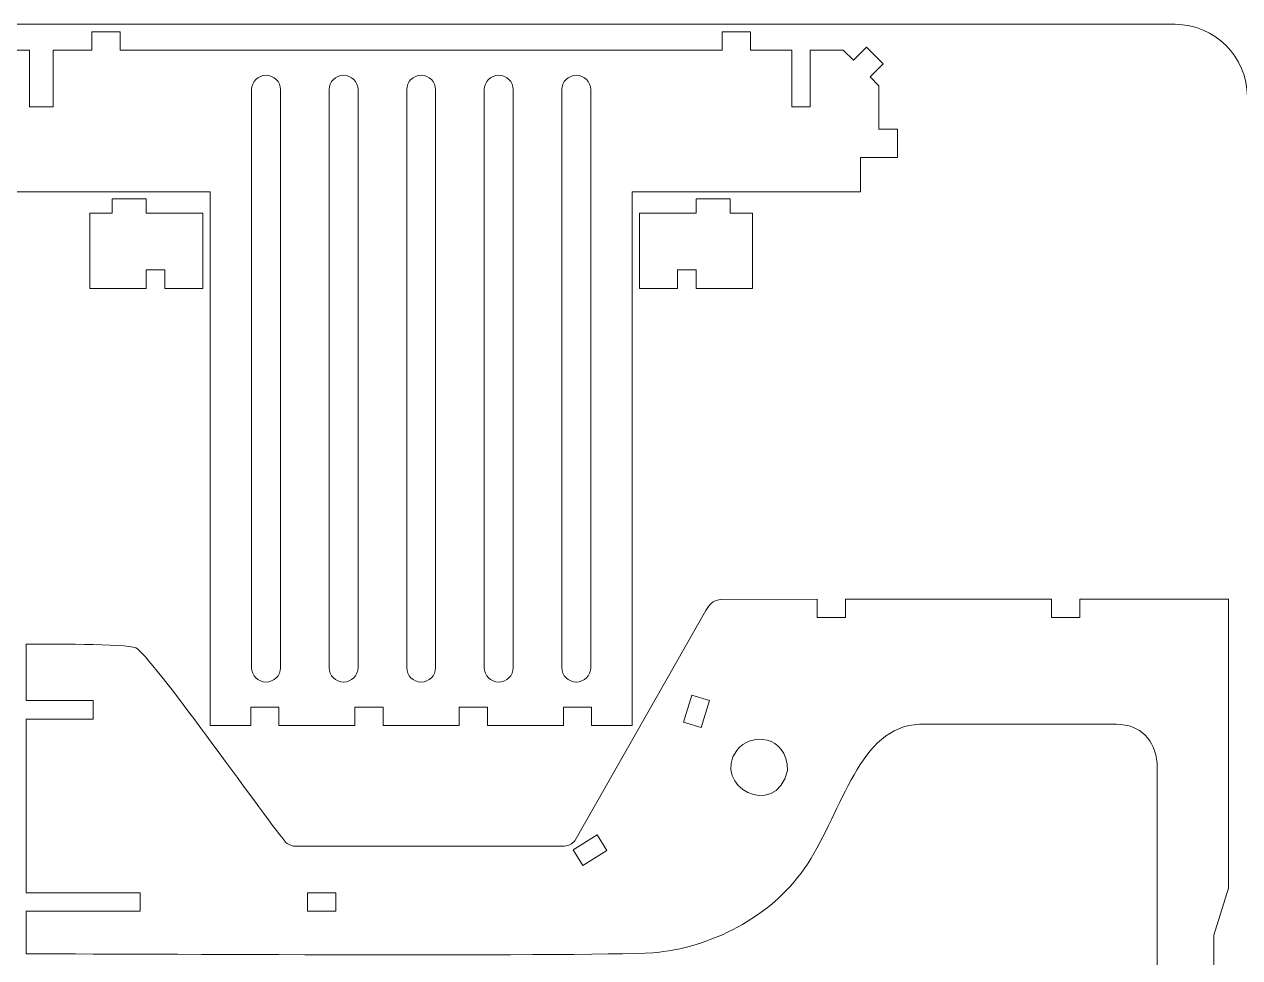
# Model space of a CAD drawing. Header units: centimetres. Extents: x -58 to 58, y -52 to 52.
# Drawn here: x -43.23 to -23.21, y 36.99 to 52.36 of the extents above; entities that cross this region are included whole.
import ezdxf

# ---------------------------------------------------------------- set-up
doc = ezdxf.new("R2010")
doc.units = ezdxf.units.CM
doc.header["$MEASUREMENT"] = 0
doc.layers.add('Camada 1', color=7, linetype='Continuous')

msp = doc.modelspace()

# ---------------------------------------------------------------- linework, layer by layer
at = {"layer": 'Camada 1', "color": 5, "lineweight": 9}
for points in [[(-56.4036, 52.36007), (-56.4036, 52.36007), (-24.27359, 52.36007), (-24.27359, 52.36007)], [(-24.27359, 52.36007), (-23.61906, 52.36007), (-23.0836, 51.82454), (-23.0836, 51.17007)]]:
    msp.add_open_spline(points, degree=3, dxfattribs=at)
at = {"layer": 'Camada 1', "color": 3, "lineweight": 9}
for points in [[(-41.65227, 52.2362), (-41.65227, 52.2362), (-42.11835, 52.2362), (-42.11835, 52.2362)], [(-42.11835, 52.2362), (-42.11835, 52.2362), (-42.11835, 51.93276), (-42.11835, 51.93276)], [(-41.65227, 51.93276), (-41.65227, 51.93276), (-41.65227, 52.2362), (-41.65227, 52.2362)], [(-31.26522, 52.2362), (-31.26522, 52.2362), (-31.73129, 52.2362), (-31.73129, 52.2362)], [(-31.73129, 52.2362), (-31.73129, 52.2362), (-31.73129, 51.93276), (-31.73129, 51.93276)], [(-31.26522, 51.93276), (-31.26522, 51.93276), (-31.26522, 52.2362), (-31.26522, 52.2362)], [(-43.14226, 51.93276), (-43.14226, 51.93276), (-43.64535, 51.93276), (-43.64535, 51.93276)], [(-43.14226, 51.0006), (-43.14226, 51.0006), (-43.14226, 51.93276), (-43.14226, 51.93276)], [(-42.11835, 51.93276), (-42.11835, 51.93276), (-42.75386, 51.93276), (-42.75386, 51.93276)], [(-42.75386, 51.93276), (-42.75386, 51.93276), (-42.75386, 51.0006), (-42.75386, 51.0006)], [(-31.73129, 51.93276), (-31.73129, 51.93276), (-41.65227, 51.93276), (-41.65227, 51.93276)], [(-30.58723, 51.93276), (-30.58723, 51.93276), (-31.26522, 51.93276), (-31.26522, 51.93276)], [(-30.58723, 51.0006), (-30.58723, 51.0006), (-30.58723, 51.93276), (-30.58723, 51.93276)], [(-29.73822, 51.93276), (-29.73822, 51.93276), (-30.28379, 51.93276), (-30.28379, 51.93276)], [(-30.28379, 51.93276), (-30.28379, 51.93276), (-30.28379, 51.0006), (-30.28379, 51.0006)], [(-29.57343, 51.76798), (-29.57343, 51.76798), (-29.73822, 51.93276), (-29.73822, 51.93276)], [(-29.35886, 51.98254), (-29.35886, 51.98254), (-29.57343, 51.76798), (-29.57343, 51.76798)], [(-29.08422, 51.7079), (-29.08422, 51.7079), (-29.35886, 51.98254), (-29.35886, 51.98254)], [(-29.29879, 51.49333), (-29.29879, 51.49333), (-29.08422, 51.7079), (-29.08422, 51.7079)], [(-29.1519, 51.34645), (-29.1519, 51.34645), (-29.29879, 51.49333), (-29.29879, 51.49333)], [(-29.1519, 50.63443), (-29.1519, 50.63443), (-29.1519, 51.34645), (-29.1519, 51.34645)], [(-42.75386, 51.0006), (-42.75386, 51.0006), (-43.14226, 51.0006), (-43.14226, 51.0006)], [(-30.28379, 51.0006), (-30.28379, 51.0006), (-30.58723, 51.0006), (-30.58723, 51.0006)], [(-28.84846, 50.63443), (-28.84846, 50.63443), (-29.1519, 50.63443), (-29.1519, 50.63443)], [(-28.84846, 50.16834), (-28.84846, 50.16834), (-28.84846, 50.63443), (-28.84846, 50.63443)], [(-29.45533, 49.60268), (-29.45533, 49.60268), (-29.45533, 50.16834), (-29.45533, 50.16834)], [(-29.45533, 50.16834), (-29.45533, 50.16834), (-28.84846, 50.16834), (-28.84846, 50.16834)], [(-43.9161, 49.60268), (-43.9161, 49.60268), (-40.16775, 49.60268), (-40.16775, 49.60268)], [(-41.21941, 49.48368), (-41.21941, 49.48368), (-41.78149, 49.48368), (-41.78149, 49.48368)], [(-41.78149, 49.48368), (-41.78149, 49.48368), (-41.78149, 49.25065), (-41.78149, 49.25065)], [(-41.21941, 49.25065), (-41.21941, 49.25065), (-41.21941, 49.48368), (-41.21941, 49.48368)], [(-40.16775, 49.60268), (-40.16775, 49.60268), (-40.16775, 40.81112), (-40.16775, 40.81112)], [(-33.21582, 40.81112), (-33.21582, 40.81112), (-33.21582, 49.60268), (-33.21582, 49.60268)], [(-33.21582, 49.60268), (-33.21582, 49.60268), (-29.45533, 49.60268), (-29.45533, 49.60268)], [(-32.16418, 49.25065), (-32.16418, 49.25065), (-32.16418, 49.48368), (-32.16418, 49.48368)], [(-32.16418, 49.48368), (-32.16418, 49.48368), (-31.60211, 49.48368), (-31.60211, 49.48368)], [(-31.60211, 49.48368), (-31.60211, 49.48368), (-31.60211, 49.25065), (-31.60211, 49.25065)], [(-41.78149, 49.25065), (-41.78149, 49.25065), (-42.15123, 49.25065), (-42.15123, 49.25065)], [(-42.15123, 49.25065), (-42.15123, 49.25065), (-42.15123, 48.00775), (-42.15123, 48.00775)], [(-40.28675, 49.25065), (-40.28675, 49.25065), (-41.21941, 49.25065), (-41.21941, 49.25065)], [(-40.28675, 48.00775), (-40.28675, 48.00775), (-40.28675, 49.25065), (-40.28675, 49.25065)], [(-33.09684, 48.00775), (-33.09684, 48.00775), (-33.09684, 49.25065), (-33.09684, 49.25065)], [(-33.09684, 49.25065), (-33.09684, 49.25065), (-32.16418, 49.25065), (-32.16418, 49.25065)], [(-31.60211, 49.25065), (-31.60211, 49.25065), (-31.23236, 49.25065), (-31.23236, 49.25065)], [(-31.23236, 49.25065), (-31.23236, 49.25065), (-31.23236, 48.00775), (-31.23236, 48.00775)], [(-41.21891, 48.31847), (-41.21891, 48.31847), (-40.91547, 48.31847), (-40.91547, 48.31847)], [(-41.21891, 48.00775), (-41.21891, 48.00775), (-41.21891, 48.31847), (-41.21891, 48.31847)], [(-40.91547, 48.31847), (-40.91547, 48.31847), (-40.91547, 48.00775), (-40.91547, 48.00775)], [(-32.16468, 48.31847), (-32.16468, 48.31847), (-32.46812, 48.31847), (-32.46812, 48.31847)], [(-32.46812, 48.31847), (-32.46812, 48.31847), (-32.46812, 48.00775), (-32.46812, 48.00775)], [(-32.16468, 48.00775), (-32.16468, 48.00775), (-32.16468, 48.31847), (-32.16468, 48.31847)], [(-42.15123, 48.00775), (-42.15123, 48.00775), (-41.21891, 48.00775), (-41.21891, 48.00775)], [(-40.91547, 48.00775), (-40.91547, 48.00775), (-40.28675, 48.00775), (-40.28675, 48.00775)], [(-32.46812, 48.00775), (-32.46812, 48.00775), (-33.09684, 48.00775), (-33.09684, 48.00775)], [(-31.23236, 48.00775), (-31.23236, 48.00775), (-32.16468, 48.00775), (-32.16468, 48.00775)], [(-31.76813, 42.88799), (-31.88516, 42.86767), (-31.94984, 42.79867), (-32.00252, 42.70335)], [(-30.1692, 42.89268), (-30.1692, 42.89268), (-31.76813, 42.88799), (-31.76813, 42.88799)], [(-30.1692, 42.58924), (-30.1692, 42.58924), (-30.1692, 42.89268), (-30.1692, 42.89268)], [(-26.30887, 42.89268), (-26.30887, 42.89268), (-29.70312, 42.89268), (-29.70312, 42.89268)], [(-29.70312, 42.89268), (-29.70312, 42.89268), (-29.70312, 42.58924), (-29.70312, 42.58924)], [(-26.30887, 42.58924), (-26.30887, 42.58924), (-26.30887, 42.89268), (-26.30887, 42.89268)], [(-23.39439, 42.89268), (-23.39439, 42.89268), (-25.84278, 42.89268), (-25.84278, 42.89268)], [(-25.84278, 42.89268), (-25.84278, 42.89268), (-25.84278, 42.58924), (-25.84278, 42.58924)], [(-23.39439, 38.13192), (-23.39439, 38.13192), (-23.39439, 42.89268), (-23.39439, 42.89268)], [(-32.00252, 42.70335), (-32.00252, 42.70335), (-34.16326, 38.91087), (-34.16326, 38.91087)], [(-29.70312, 42.58924), (-29.70312, 42.58924), (-30.1692, 42.58924), (-30.1692, 42.58924)], [(-25.84278, 42.58924), (-25.84278, 42.58924), (-26.30887, 42.58924), (-26.30887, 42.58924)], [(-41.39106, 42.08916), (-41.5412, 42.15851), (-42.90038, 42.15409), (-43.20018, 42.15298)], [(-43.20018, 42.15298), (-43.20018, 42.15298), (-43.20018, 41.22066), (-43.20018, 41.22066)], [(-38.9242, 38.89202), (-39.33471, 39.38607), (-41.1518, 41.97863), (-41.39106, 42.08916)], [(-43.20018, 41.22066), (-43.20018, 41.22066), (-42.09491, 41.22066), (-42.09491, 41.22066)], [(-42.09491, 41.22066), (-42.09491, 41.22066), (-42.09491, 40.91722), (-42.09491, 40.91722)], [(-39.49993, 40.81112), (-39.49993, 40.81112), (-39.49993, 41.11456), (-39.49993, 41.11456)], [(-39.49993, 41.11456), (-39.49993, 41.11456), (-39.03386, 41.11456), (-39.03386, 41.11456)], [(-39.03386, 41.11456), (-39.03386, 41.11456), (-39.03386, 40.81112), (-39.03386, 40.81112)], [(-37.7832, 40.81112), (-37.7832, 40.81112), (-37.7832, 41.11456), (-37.7832, 41.11456)], [(-37.7832, 41.11456), (-37.7832, 41.11456), (-37.31712, 41.11456), (-37.31712, 41.11456)], [(-37.31712, 41.11456), (-37.31712, 41.11456), (-37.31712, 40.81112), (-37.31712, 40.81112)], [(-36.06645, 40.81112), (-36.06645, 40.81112), (-36.06645, 41.11456), (-36.06645, 41.11456)], [(-36.06645, 41.11456), (-36.06645, 41.11456), (-35.60037, 41.11456), (-35.60037, 41.11456)], [(-35.60037, 41.11456), (-35.60037, 41.11456), (-35.60037, 40.81112), (-35.60037, 40.81112)], [(-34.34971, 40.81112), (-34.34971, 40.81112), (-34.34971, 41.11456), (-34.34971, 41.11456)], [(-34.34971, 41.11456), (-34.34971, 41.11456), (-33.88363, 41.11456), (-33.88363, 41.11456)], [(-33.88363, 41.11456), (-33.88363, 41.11456), (-33.88363, 40.81112), (-33.88363, 40.81112)], [(-42.09491, 40.91722), (-42.09491, 40.91722), (-43.19991, 40.91722), (-43.19991, 40.91722)], [(-43.19991, 40.91722), (-43.19991, 40.91722), (-43.19798, 38.05469), (-43.19798, 38.05469)], [(-40.16775, 40.81112), (-40.16775, 40.81112), (-39.49993, 40.81112), (-39.49993, 40.81112)], [(-39.03386, 40.81112), (-39.03386, 40.81112), (-37.7832, 40.81112), (-37.7832, 40.81112)], [(-37.31712, 40.81112), (-37.31712, 40.81112), (-36.06645, 40.81112), (-36.06645, 40.81112)], [(-35.60037, 40.81112), (-35.60037, 40.81112), (-34.34971, 40.81112), (-34.34971, 40.81112)], [(-33.88363, 40.81112), (-33.88363, 40.81112), (-33.21582, 40.81112), (-33.21582, 40.81112)], [(-30.32975, 38.52871), (-29.74538, 39.42395), (-29.48062, 40.79266), (-28.48227, 40.83225)], [(-28.48227, 40.83225), (-28.48227, 40.83225), (-25.24004, 40.83225), (-25.24004, 40.83225)], [(-25.24004, 40.83225), (-24.83374, 40.82446), (-24.61113, 40.57584), (-24.56693, 40.19)], [(-24.56693, 40.19), (-24.56693, 40.19), (-24.56693, 35.28297), (-24.56693, 35.28297)], [(-38.79224, 38.82612), (-38.83915, 38.83529), (-38.89177, 38.8566), (-38.9242, 38.89202)], [(-34.16326, 38.91087), (-34.20305, 38.86289), (-34.26685, 38.82812), (-34.32879, 38.82407)], [(-34.32879, 38.82407), (-34.32879, 38.82407), (-38.79224, 38.82612), (-38.79224, 38.82612)], [(-32.79484, 37.07492), (-31.82606, 37.18484), (-30.86711, 37.70547), (-30.32975, 38.52871)], [(-43.19798, 38.05469), (-43.19798, 38.05469), (-41.3181, 38.05469), (-41.3181, 38.05469)], [(-41.3181, 38.05469), (-41.3181, 38.05469), (-41.3181, 37.75125), (-41.3181, 37.75125)], [(-23.63809, 37.35681), (-23.63809, 37.35681), (-23.39439, 38.13192), (-23.39439, 38.13192)], [(-43.19798, 37.75125), (-43.19798, 37.75125), (-43.20018, 37.05045), (-43.20018, 37.05045)], [(-41.3181, 37.75125), (-41.3181, 37.75125), (-43.19798, 37.75125), (-43.19798, 37.75125)], [(-23.63809, 36.39086), (-23.63809, 36.39086), (-23.63809, 37.35681), (-23.63809, 37.35681)], [(-43.20018, 37.05045), (-41.81861, 37.05045), (-33.45049, 37.00054), (-32.79484, 37.07492)]]:
    msp.add_open_spline(points, degree=3, dxfattribs=at)
at = {"layer": 'Camada 1', "color": 1, "lineweight": 9}
for points in [[(-39.48509, 51.28365), (-39.48509, 51.41474), (-39.37818, 51.52165), (-39.24709, 51.52165)], [(-39.24709, 51.52165), (-39.116, 51.52165), (-39.00909, 51.41474), (-39.00909, 51.28365)], [(-38.20744, 51.28365), (-38.20744, 51.41474), (-38.10053, 51.52165), (-37.96944, 51.52165)], [(-37.96944, 51.52165), (-37.83835, 51.52165), (-37.73144, 51.41474), (-37.73144, 51.28365)], [(-36.92978, 51.28365), (-36.92978, 51.41474), (-36.82287, 51.52165), (-36.69178, 51.52165)], [(-36.69178, 51.52165), (-36.56069, 51.52165), (-36.45378, 51.41474), (-36.45378, 51.28365)], [(-35.65213, 51.28365), (-35.65213, 51.41474), (-35.54522, 51.52165), (-35.41413, 51.52165)], [(-35.41413, 51.52165), (-35.28304, 51.52165), (-35.17613, 51.41474), (-35.17613, 51.28365)], [(-34.37447, 51.28365), (-34.37447, 51.41474), (-34.26756, 51.52165), (-34.13647, 51.52165)], [(-34.13647, 51.52165), (-34.00538, 51.52165), (-33.89847, 51.41474), (-33.89847, 51.28365)], [(-39.48509, 41.76365), (-39.48509, 44.93699), (-39.48509, 48.11032), (-39.48509, 51.28365)], [(-39.00909, 51.28365), (-39.00909, 48.11032), (-39.00909, 44.93699), (-39.00909, 41.76365)], [(-38.20744, 41.76365), (-38.20744, 44.93699), (-38.20744, 48.11032), (-38.20744, 51.28365)], [(-37.73144, 51.28365), (-37.73144, 48.11032), (-37.73144, 44.93699), (-37.73144, 41.76365)], [(-36.92978, 41.76365), (-36.92978, 44.93699), (-36.92978, 48.11032), (-36.92978, 51.28365)], [(-36.45378, 51.28365), (-36.45378, 48.11032), (-36.45378, 44.93699), (-36.45378, 41.76365)], [(-35.65213, 41.76365), (-35.65213, 44.93699), (-35.65213, 48.11032), (-35.65213, 51.28365)], [(-35.17613, 51.28365), (-35.17613, 48.11032), (-35.17613, 44.93699), (-35.17613, 41.76365)], [(-34.37447, 41.76365), (-34.37447, 44.93699), (-34.37447, 48.11032), (-34.37447, 51.28365)], [(-33.89847, 51.28365), (-33.89847, 48.11032), (-33.89847, 44.93699), (-33.89847, 41.76365)], [(-39.24709, 41.52565), (-39.37818, 41.52565), (-39.48509, 41.63256), (-39.48509, 41.76365)], [(-39.00909, 41.76365), (-39.00909, 41.63256), (-39.116, 41.52565), (-39.24709, 41.52565)], [(-37.96944, 41.52565), (-38.10053, 41.52565), (-38.20744, 41.63256), (-38.20744, 41.76365)], [(-37.73144, 41.76365), (-37.73144, 41.63256), (-37.83835, 41.52565), (-37.96944, 41.52565)], [(-36.69178, 41.52565), (-36.82287, 41.52565), (-36.92978, 41.63256), (-36.92978, 41.76365)], [(-36.45378, 41.76365), (-36.45378, 41.63256), (-36.56069, 41.52565), (-36.69178, 41.52565)], [(-35.41413, 41.52565), (-35.54522, 41.52565), (-35.65213, 41.63256), (-35.65213, 41.76365)], [(-35.17613, 41.76365), (-35.17613, 41.63256), (-35.28304, 41.52565), (-35.41413, 41.52565)], [(-34.13647, 41.52565), (-34.26756, 41.52565), (-34.37447, 41.63256), (-34.37447, 41.76365)], [(-33.89847, 41.76365), (-33.89847, 41.63256), (-34.00538, 41.52565), (-34.13647, 41.52565)], [(-31.49377, 40.39955), (-31.27062, 40.70229), (-30.66683, 40.66406), (-30.6554, 40.07112)], [(-30.6554, 40.07112), (-30.86169, 39.23717), (-31.91489, 39.8282), (-31.49377, 40.39955)]]:
    msp.add_open_spline(points, degree=3, dxfattribs=at)
at = {"layer": 'Camada 1', "lineweight": 9}
for points in [[(-32.23348, 41.31082), (-32.23348, 41.31082), (-32.37054, 40.86535), (-32.37054, 40.86535)], [(-31.94346, 41.22161), (-31.94346, 41.22161), (-32.23348, 41.31082), (-32.23348, 41.31082)], [(-32.08051, 40.77612), (-32.08051, 40.77612), (-31.94346, 41.22161), (-31.94346, 41.22161)], [(-32.37054, 40.86535), (-32.37054, 40.86535), (-32.08051, 40.77612), (-32.08051, 40.77612)], [(-33.79544, 39.00836), (-33.79544, 39.00836), (-34.19027, 38.7607), (-34.19027, 38.7607)], [(-33.6342, 38.75131), (-33.6342, 38.75131), (-33.79544, 39.00836), (-33.79544, 39.00836)], [(-34.19027, 38.7607), (-34.19027, 38.7607), (-34.02903, 38.50365), (-34.02903, 38.50365)], [(-34.02903, 38.50365), (-34.02903, 38.50365), (-33.6342, 38.75131), (-33.6342, 38.75131)], [(-38.09998, 38.05469), (-38.09998, 38.05469), (-38.56606, 38.05469), (-38.56606, 38.05469)], [(-38.56606, 38.05469), (-38.56606, 38.05469), (-38.56606, 37.75125), (-38.56606, 37.75125)], [(-38.09998, 37.75125), (-38.09998, 37.75125), (-38.09998, 38.05469), (-38.09998, 38.05469)], [(-38.56606, 37.75125), (-38.56606, 37.75125), (-38.09998, 37.75125), (-38.09998, 37.75125)]]:
    msp.add_open_spline(points, degree=3, dxfattribs=at)

doc.saveas('drawing.dxf')
